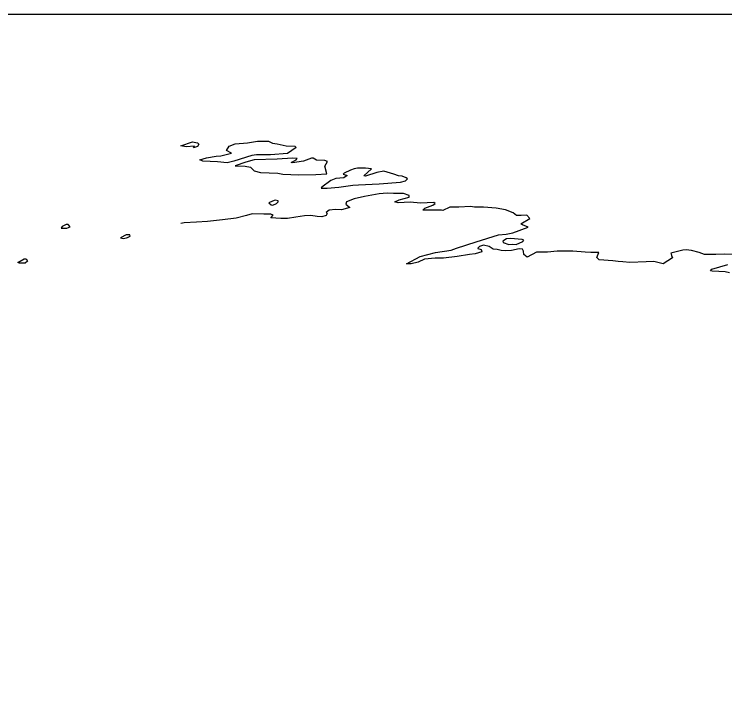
# Model space of a CAD drawing. Extents: x -180 to 180, y -90 to 90.
# Drawn here: x 78.58 to 127.37, y 41.9 to 89.9 of the extents above; entities that cross this region are included whole.
import ezdxf

# ---------------------------------------------------------------- set-up
doc = ezdxf.new("R2010")
doc.units = 0
doc.header["$MEASUREMENT"] = 0
doc.layers.add('SHORE', color=131, linetype='CONTINUOUS')
doc.layers.add('World_Raster', color=7, linetype='CONTINUOUS')
picture_1 = doc.add_image_def('image1.tif', size_in_pixel=(720, 360))

msp = doc.modelspace()

# ---------------------------------------------------------------- linework, layer by layer
at = {"layer": 'SHORE', "linetype": 'Continuous'}
for points in [[(90, 80.861671), (90.000824, 80.863136), (90.809029, 81.134453), (91.155441, 81.076218), (91.23954, 80.983536), (91.141289, 80.82975), (90.883797, 80.718285), (90.942261, 80.846062), (90.382637, 80.791122), (90, 80.861671)], [(91.302521, 79.912308), (91.771637, 80.041412), (92.42305, 80.167091), (92.742989, 80.186935), (93.475464, 80.37159), (93.130363, 80.536072), (93.32692, 80.850761), (93.731308, 81.000488), (94.574501, 81.082092), (95.274155, 81.183754), (96.023712, 81.195366), (96.287781, 81.055656), (96.618423, 80.996544), (97.238976, 80.868736), (97.827362, 80.840286), (97.924591, 80.761543), (97.32296, 80.33107), (96.163307, 80.251556), (95.1875, 80.259209), (94.876808, 80.200844), (93.639526, 79.809067), (93.185959, 79.700768), (92.528458, 79.771095), (91.511055, 79.805008), (91.302521, 79.912308)], [(98.091187, 78.86718), (99.262543, 78.895836), (100.024193, 78.95015), (99.886978, 79.463654), (100.060539, 79.794426), (99.870079, 79.856827), (99.303459, 79.882645), (99.083153, 80.008514), (98.970802, 80.017807), (98.425858, 79.80925), (97.662903, 79.700363), (97.566422, 79.71804), (97.917336, 79.915924), (97.988098, 79.996964), (97.658623, 80.015167), (96.610893, 79.949364), (95.042755, 79.910454), (94.472435, 79.74794), (93.727112, 79.496452), (94.41655, 79.462135), (94.774193, 79.400536), (95.033127, 79.152634), (95.471497, 79.029709), (96.665749, 78.987831), (97.008774, 78.926773), (98.091187, 78.86718)], [(99.630272, 77.971329), (100.045166, 77.972115), (100.851563, 78.034264), (101.80957, 78.166153), (102.198868, 78.184273), (103.597031, 78.247757), (105.07811, 78.363739), (105.415459, 78.46032), (105.55603, 78.591751), (105.4646, 78.661652), (105.189896, 78.775185), (104.922478, 78.809807), (104.620308, 78.91481), (103.930962, 79.116486), (103.440048, 79.044861), (102.658997, 78.779144), (102.560753, 78.814125), (103.077805, 79.291977), (102.663277, 79.335579), (102.116592, 79.343407), (101.885185, 79.289703), (101.638374, 79.200615), (101.205841, 78.99649), (101.13781, 78.917007), (101.408012, 78.829498), (101.172295, 78.671005), (100.633087, 78.626175), (100.296059, 78.485565), (99.672928, 78.032013), (99.630272, 77.971329)], [(127.923241, 73.41851), (127.300507, 73.433228), (126.690681, 73.400368), (125.920998, 73.41478), (125.538292, 73.541046), (125.021324, 73.675201), (124.660347, 73.722267), (124.425827, 73.713882), (123.613518, 73.497749), (123.628639, 73.450195), (123.645866, 73.34716), (123.718414, 73.18898), (123.086098, 72.769783), (122.446945, 72.926094), (121.903168, 72.917191), (120.782196, 72.852097), (120.316429, 72.898499), (120.002228, 72.929436), (119.621117, 72.983902), (118.701477, 73.053223), (118.542137, 73.203087), (118.664062, 73.536201), (118.12252, 73.551064), (117.738319, 73.566246), (116.874809, 73.6362), (115.815163, 73.642174), (115.137779, 73.577293), (114.390358, 73.56797), (113.750664, 73.217903), (113.515404, 73.399635), (113.511406, 73.629936), (113.425247, 73.765076), (113.200638, 73.796539), (112.680473, 73.676117), (112.297058, 73.651527), (111.965332, 73.674774), (111.698524, 73.761848), (111.418983, 73.785271), (111.147797, 73.960236), (110.754951, 74.05542), (110.493317, 73.959045), (110.366905, 73.847061), (110.382118, 73.815193), (110.603691, 73.75985), (110.645958, 73.584839), (110.19426, 73.456932), (109.798866, 73.408577), (108.9533, 73.280205), (108.00795, 73.159744), (107.453606, 73.150795), (106.705215, 73.078285), (106.290649, 72.872368), (105.803894, 72.761238), (105.482483, 72.768509), (106.411972, 73.275475), (107.469215, 73.5392), (108.543541, 73.708214), (108.900574, 73.83638), (110.258377, 74.270653), (111.790283, 74.747932), (112.31501, 74.797348), (112.780792, 74.903183), (113.828712, 75.289642), (113.425301, 75.453781), (113.31707, 75.511421), (113.92672, 75.885818), (113.736679, 76.110626), (113.352539, 76.076462), (113.025986, 76.075859), (112.792221, 76.276215), (112.260834, 76.46833), (111.630951, 76.585045), (110.751396, 76.659271), (110.143921, 76.649704), (109.860069, 76.70826), (109.063187, 76.66452), (108.448135, 76.663391), (107.975151, 76.41819), (107.869621, 76.460045), (107.494423, 76.45092), (106.607697, 76.449249), (106.741112, 76.584206), (107.275047, 76.787949), (107.443794, 76.915337), (107.36393, 76.966103), (106.446609, 76.930435), (105.731819, 76.996986), (104.908279, 76.944473), (104.688812, 77.012001), (104.985962, 77.165741), (105.673393, 77.346291), (105.653214, 77.46611), (105.266182, 77.58548), (104.59742, 77.58419), (104.150269, 77.609138), (103.596977, 77.57476), (102.593338, 77.391792), (101.89415, 77.219566), (101.370132, 77.022736), (101.315186, 76.869827), (101.593132, 76.641975), (101.033974, 76.472382), (100.611069, 76.488411), (100.186905, 76.453941), (99.977272, 76.302322), (100.037071, 76.226997), (99.983101, 76.076286), (99.670914, 75.983894), (99.362228, 76.016685), (98.919907, 76.091011), (98.492317, 76.073509), (97.887398, 75.972191), (97.320084, 75.887802), (96.861908, 75.870277), (96.185493, 75.918983), (96.34304, 76.102875), (96.170929, 76.186211), (95.691353, 76.18531), (94.89801, 76.200554), (94.513214, 76.091042), (93.795723, 75.89782), (92.874207, 75.779579), (91.838341, 75.669693), (91.089851, 75.618523), (90.234978, 75.5755), (90, 75.541405)], [(96.309776, 76.784119), (96.568787, 76.920235), (96.691864, 77.030884), (96.684883, 77.098923), (96.484245, 77.141121), (96.281303, 77.072647), (96.048248, 76.96167), (96.197128, 76.826248), (96.309776, 76.784119)], [(81.795921, 75.221115), (82.182472, 75.221825), (82.409569, 75.312859), (82.286964, 75.469498), (82.135262, 75.477493), (81.880966, 75.328377), (81.795921, 75.221115)], [(86.053192, 74.514824), (86.271675, 74.555466), (86.354881, 74.571732), (86.524841, 74.668724), (86.515205, 74.757477), (86.268929, 74.765076), (85.877052, 74.56279), (86.053192, 74.514824)], [(112.488731, 74.106613), (112.744446, 74.115089), (113.005264, 74.099602), (113.45578, 74.300659), (113.533012, 74.397095), (113.407135, 74.445061), (112.606491, 74.515923), (112.345299, 74.49131), (112.093048, 74.322197), (112.113518, 74.226036), (112.488731, 74.106613)], [(78.945534, 72.813576), (78.836624, 72.868538), (79.257362, 73.122017), (79.407555, 73.106491), (79.488953, 72.956528), (79.33802, 72.822182), (78.945534, 72.813576)], [(127.621223, 72.159157), (127.324577, 72.228905), (126.893684, 72.235909), (126.428963, 72.266312), (126.314964, 72.297348), (126.420105, 72.399284), (127.517174, 72.730858)]]:
    msp.add_lwpolyline(points, dxfattribs=at)

# ---------------------------------------------------------------- pictures from other files: only their frames are drawn
at = {"layer": 'World_Raster'}
image = msp.add_image(picture_1, insert=(-179.901642, -89.98465), size_in_units=(359.7601, 179.88005), dxfattribs=at)
image.dxf.flags = 7

doc.saveas('drawing.dxf')
